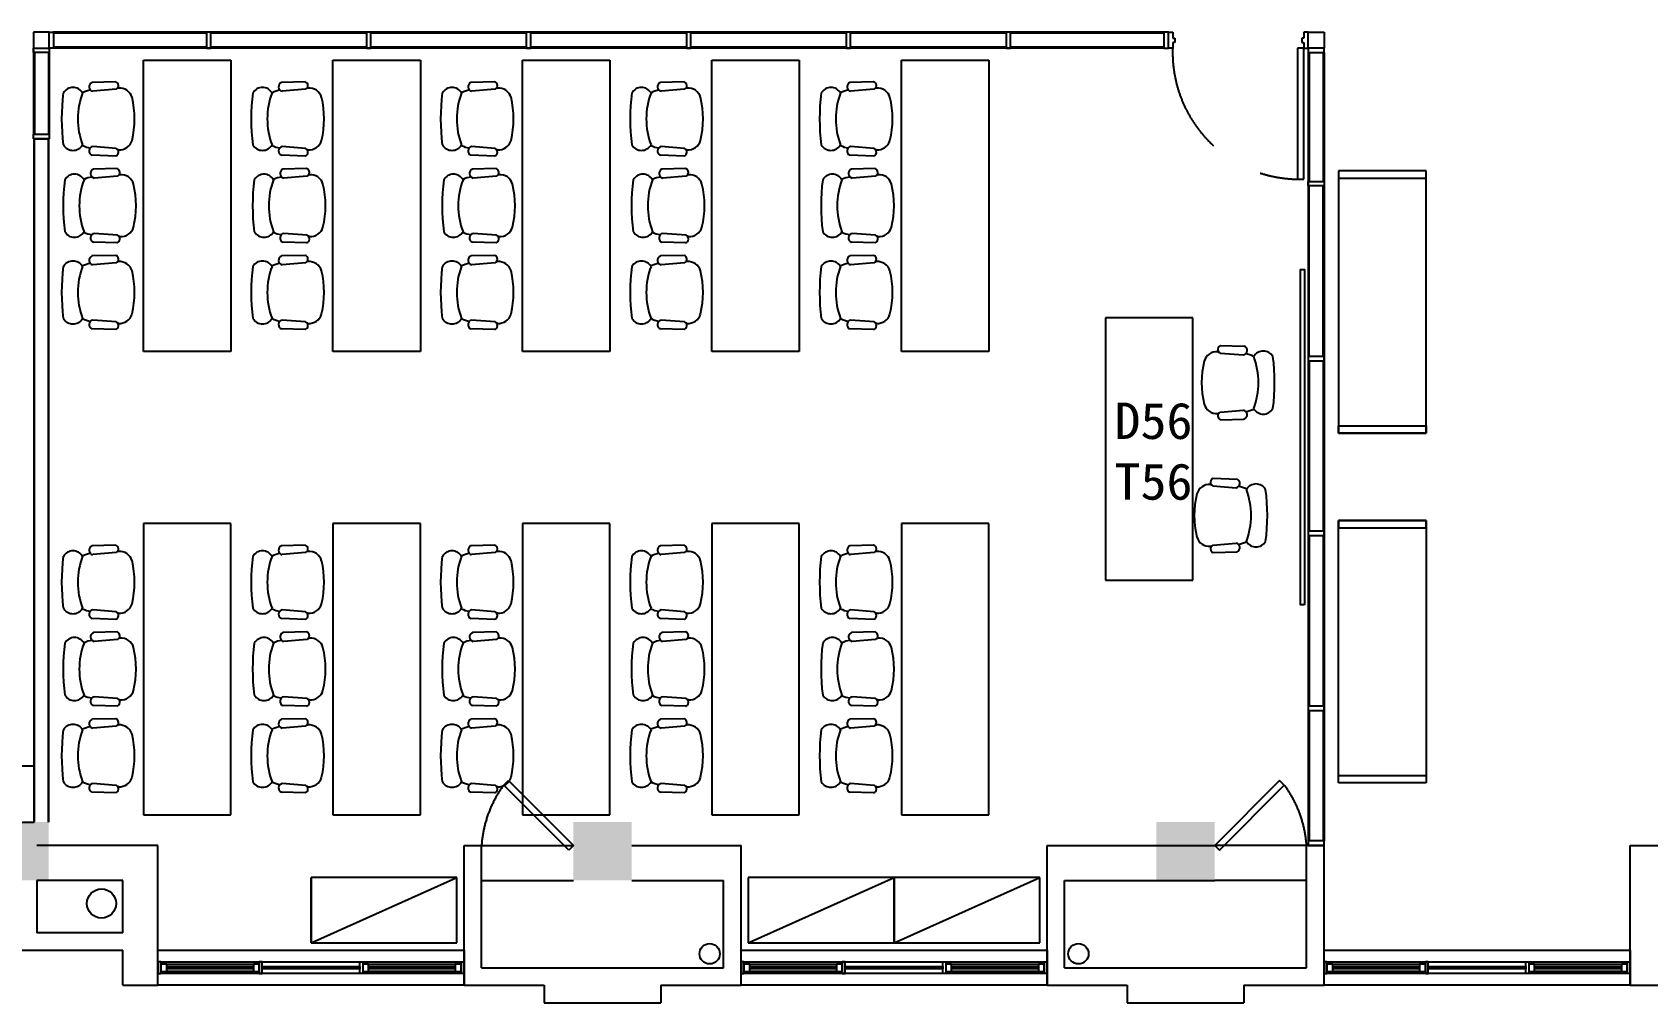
# Model space of a CAD drawing. Header units: millimetres. Extents: x 526420 to 928802, y 401925 to 509768.
# Drawn here: x 610435 to 621518, y 418977 to 425637 of the extents above; entities that cross this region are included whole.
import ezdxf

# ---------------------------------------------------------------- set-up
doc = ezdxf.new("R2010")
doc.units = ezdxf.units.MM
doc.header["$LTSCALE"] = 3000
doc.header["$MEASUREMENT"] = 0
for name, pattern in [('DASH', [0.35, 0.25, -0.1]), ('DASHED', [0.75, 0.5, -0.25]), ('DASHED2', [0.375, 0.25, -0.125])]:
    doc.linetypes.add(name, pattern=pattern)
for name, color, linetype in [('D-WALL', 7, 'CONTINUOUS'), ('D-WINDOW', 7, 'CONTINUOUS'), ('P-DOOR', 7, 'CONTINUOUS'), ('P-FURNI-I', 7, 'CONTINUOUS'), ('P-WALL', 7, 'CONTINUOUS'), ('环控', 3, 'CONTINUOUS'), ('窗台线', 7, 'CONTINUOUS'), ('高间隔', 7, 'CONTINUOUS')]:
    doc.layers.add(name, color=color, linetype=linetype)
doc.styles.get("Standard").update_dxf_attribs({"font": 'romans.shx', "width": 0.65, "bigfont": 'hzfs1.shx'})

msp = doc.modelspace()

# ---------------------------------------------------------------- linework, layer by layer
at = {"layer": 'D-WALL', "color": 0, "ltscale": 0.7}
for p, q in [((610447, 420217), (610447, 424907)), ((610447, 424907), (610547, 424907)), ((610447, 424907), (610547, 424907)), ((610547, 420217), (610547, 424907)), ((621397, 419097), (621397, 420057))]:
    msp.add_line(p, q, dxfattribs=at)
at = {"layer": 'D-WALL', "color": 0}
for p, q in [((611297, 420057), (610467, 420057)), ((611297, 420057), (610547, 420057)), ((611297, 419097), (611297, 420057)), ((611297, 419097), (611297, 420057)), ((613397, 420057), (613517, 420057)), ((613397, 419097), (613397, 420057)), ((613517, 419217), (613517, 420057)), ((614547, 420057), (615297, 420057)), ((615297, 419097), (615297, 420057)), ((617397, 420057), (618547, 420057)), ((617397, 420057), (617517, 420057)), ((617397, 419097), (617397, 420057)), ((619297, 420057), (619177, 420057)), ((619177, 419217), (619177, 420057)), ((619297, 419097), (619297, 420057)), ((621397, 420057), (622307, 420057)), ((621397, 419097), (621397, 420057)), ((611057, 419817), (610467, 419817)), ((610467, 419817), (610467, 419457)), ((611057, 419817), (610467, 419817)), ((610467, 419817), (610467, 419457)), ((611057, 419457), (611057, 419817)), ((611057, 419457), (611057, 419817)), ((614547, 419817), (615177, 419817)), ((615177, 419217), (615177, 419817)), ((617517, 419817), (618547, 419817)), ((617517, 419217), (617517, 419817)), ((611057, 419457), (610467, 419457)), ((611057, 419457), (610467, 419457)), ((609747, 419337), (611057, 419337)), ((609747, 419337), (611057, 419337)), ((611057, 419097), (611057, 419337)), ((611057, 419097), (611057, 419337)), ((613517, 419217), (615177, 419217)), ((617517, 419217), (619177, 419217)), ((611057, 419097), (611297, 419097)), ((611057, 419097), (611297, 419097)), ((613397, 419097), (613947, 419097)), ((613947, 419097), (613947, 418977)), ((614747, 419097), (614747, 418977)), ((614747, 419097), (615297, 419097)), ((617397, 419097), (617947, 419097)), ((617397, 419097), (617637, 419097)), ((617947, 419097), (617947, 418977)), ((618747, 419097), (619297, 419097)), ((618747, 419097), (618747, 418977)), ((619057, 419097), (619297, 419097)), ((621397, 419097), (621637, 419097)), ((613947, 418977), (614747, 418977)), ((617947, 418977), (618747, 418977))]:
    msp.add_line(p, q, dxfattribs=at)
for centre, radius in [((610910, 419658), 100), ((610910, 419658), 100), ((615082, 419313), 70), ((617612, 419313), 70)]:
    msp.add_circle(centre, radius, dxfattribs=at)
for points in [[(610147, 420217), (610547, 420217), (610147, 419817), (610547, 419817)], [(610147, 420217), (610547, 420217), (610147, 419817), (610547, 419817)], [(614147, 419817), (614547, 419817), (614147, 420217), (614547, 420217)], [(618147, 419817), (618547, 419817), (618147, 420217), (618547, 420217)]]:
    msp.add_solid(points, dxfattribs=at)
at = {"layer": 'D-WINDOW', "color": 0, "ltscale": 0.7}
for p, q in [((611317, 419257), (611297, 419257)), ((611297, 419257), (611297, 419177)), ((611317, 419257), (613377, 419257)), ((611317, 419177), (611317, 419257)), ((611317, 419177), (611317, 419257)), ((612012, 419257), (611992, 419257)), ((611992, 419257), (611992, 419177)), ((612012, 419177), (612012, 419257)), ((612682, 419177), (612682, 419257)), ((612682, 419257), (612702, 419257)), ((612702, 419257), (612702, 419177)), ((613377, 419257), (613377, 419177)), ((613377, 419177), (613377, 419257)), ((613377, 419257), (613397, 419257)), ((613397, 419257), (613397, 419177)), ((615317, 419257), (615297, 419257)), ((615297, 419257), (615297, 419177)), ((615317, 419257), (617377, 419257)), ((615317, 419177), (615317, 419257)), ((615317, 419177), (615317, 419257)), ((616012, 419257), (615992, 419257)), ((615992, 419257), (615992, 419177)), ((616012, 419177), (616012, 419257)), ((616682, 419177), (616682, 419257)), ((616682, 419257), (616702, 419257)), ((616702, 419257), (616702, 419177)), ((617377, 419257), (617377, 419177)), ((617377, 419177), (617377, 419257)), ((617377, 419257), (617397, 419257)), ((617397, 419257), (617397, 419177)), ((619317, 419257), (619297, 419257)), ((619297, 419257), (619297, 419177)), ((619317, 419257), (621377, 419257)), ((619317, 419177), (619317, 419257)), ((619317, 419177), (619317, 419257)), ((620012, 419257), (619992, 419257)), ((619992, 419257), (619992, 419177)), ((620012, 419177), (620012, 419257)), ((620682, 419177), (620682, 419257)), ((620682, 419257), (620702, 419257)), ((620702, 419257), (620702, 419177)), ((621377, 419257), (621377, 419177)), ((621377, 419177), (621377, 419257)), ((621377, 419257), (621397, 419257)), ((621397, 419257), (621397, 419177)), ((611297, 419177), (611317, 419177)), ((611357, 419242), (611317, 419242)), ((611317, 419242), (611317, 419192)), ((611317, 419192), (611357, 419192)), ((613377, 419177), (611317, 419177)), ((611357, 419242), (611952, 419242)), ((611357, 419192), (611357, 419242)), ((611357, 419192), (611357, 419242)), ((611357, 419225), (611952, 419225)), ((611357, 419210), (611357, 419225)), ((611952, 419210), (611357, 419210)), ((611952, 419192), (611357, 419192)), ((611992, 419242), (611952, 419242)), ((611952, 419242), (611952, 419192)), ((611952, 419242), (611952, 419192)), ((611952, 419225), (611952, 419210)), ((611952, 419192), (611992, 419192)), ((611992, 419192), (611992, 419242)), ((611992, 419177), (612012, 419177)), ((612012, 419225), (612682, 419225)), ((612012, 419210), (612012, 419225)), ((612682, 419210), (612012, 419210)), ((612682, 419225), (612682, 419210)), ((612702, 419177), (612682, 419177)), ((612742, 419242), (612702, 419242)), ((612702, 419242), (612702, 419192)), ((612702, 419192), (612742, 419192)), ((612742, 419242), (613337, 419242)), ((612742, 419192), (612742, 419242)), ((612742, 419192), (612742, 419242)), ((612742, 419225), (613337, 419225)), ((612742, 419210), (612742, 419225)), ((613337, 419210), (612742, 419210)), ((613337, 419192), (612742, 419192)), ((613377, 419242), (613337, 419242)), ((613337, 419242), (613337, 419192)), ((613337, 419242), (613337, 419192)), ((613337, 419225), (613337, 419210)), ((613337, 419192), (613377, 419192)), ((613377, 419192), (613377, 419242)), ((613397, 419177), (613377, 419177)), ((615297, 419177), (615317, 419177)), ((615357, 419242), (615317, 419242)), ((615317, 419242), (615317, 419192)), ((615317, 419192), (615357, 419192)), ((617377, 419177), (615317, 419177)), ((615357, 419242), (615952, 419242)), ((615357, 419192), (615357, 419242)), ((615357, 419192), (615357, 419242)), ((615357, 419225), (615952, 419225)), ((615357, 419210), (615357, 419225)), ((615952, 419210), (615357, 419210)), ((615952, 419192), (615357, 419192)), ((615992, 419242), (615952, 419242)), ((615952, 419242), (615952, 419192)), ((615952, 419242), (615952, 419192)), ((615952, 419225), (615952, 419210)), ((615952, 419192), (615992, 419192)), ((615992, 419192), (615992, 419242)), ((615992, 419177), (616012, 419177)), ((616012, 419225), (616682, 419225)), ((616012, 419210), (616012, 419225)), ((616682, 419210), (616012, 419210)), ((616682, 419225), (616682, 419210)), ((616702, 419177), (616682, 419177)), ((616742, 419242), (616702, 419242)), ((616702, 419242), (616702, 419192)), ((616702, 419192), (616742, 419192)), ((616742, 419242), (617337, 419242)), ((616742, 419192), (616742, 419242)), ((616742, 419192), (616742, 419242)), ((616742, 419225), (617337, 419225)), ((616742, 419210), (616742, 419225)), ((617337, 419210), (616742, 419210)), ((617337, 419192), (616742, 419192)), ((617377, 419242), (617337, 419242)), ((617337, 419242), (617337, 419192)), ((617337, 419242), (617337, 419192)), ((617337, 419225), (617337, 419210)), ((617337, 419192), (617377, 419192)), ((617377, 419192), (617377, 419242)), ((617397, 419177), (617377, 419177)), ((619297, 419177), (619317, 419177)), ((619357, 419242), (619317, 419242)), ((619317, 419242), (619317, 419192)), ((619317, 419192), (619357, 419192)), ((621377, 419177), (619317, 419177)), ((619357, 419242), (619952, 419242)), ((619357, 419192), (619357, 419242)), ((619357, 419192), (619357, 419242)), ((619357, 419225), (619952, 419225)), ((619357, 419210), (619357, 419225)), ((619952, 419210), (619357, 419210)), ((619952, 419192), (619357, 419192)), ((619992, 419242), (619952, 419242)), ((619952, 419242), (619952, 419192)), ((619952, 419242), (619952, 419192)), ((619952, 419225), (619952, 419210)), ((619952, 419192), (619992, 419192)), ((619992, 419192), (619992, 419242)), ((619992, 419177), (620012, 419177)), ((620012, 419225), (620682, 419225)), ((620012, 419210), (620012, 419225)), ((620682, 419210), (620012, 419210)), ((620682, 419225), (620682, 419210)), ((620702, 419177), (620682, 419177)), ((620742, 419242), (620702, 419242)), ((620702, 419242), (620702, 419192)), ((620702, 419192), (620742, 419192)), ((620742, 419242), (621337, 419242)), ((620742, 419192), (620742, 419242)), ((620742, 419192), (620742, 419242)), ((620742, 419225), (621337, 419225)), ((620742, 419210), (620742, 419225)), ((621337, 419210), (620742, 419210)), ((621337, 419192), (620742, 419192)), ((621377, 419242), (621337, 419242)), ((621337, 419242), (621337, 419192)), ((621337, 419242), (621337, 419192)), ((621337, 419225), (621337, 419210)), ((621337, 419192), (621377, 419192)), ((621377, 419192), (621377, 419242)), ((621397, 419177), (621377, 419177)), ((613397, 419097), (611297, 419097)), ((617397, 419097), (615297, 419097)), ((621397, 419097), (619297, 419097))]:
    msp.add_line(p, q, dxfattribs=at)
at = {"layer": 'P-DOOR', "color": 0}
for p, q in [((619114, 425529), (619114, 424629)), ((619159, 425529), (619114, 425529)), ((619159, 424629), (619159, 425529)), ((619114, 424629), (619159, 424629))]:
    msp.add_line(p, q, dxfattribs=at)
at = {"layer": 'P-DOOR', "color": 0, "linetype": 'DASHED', "ltscale": 0.5}
for p, q in [((613670, 420471), (613701, 420503)), ((613701, 420503), (614147, 420057)), ((618992, 420503), (618547, 420057)), ((619024, 420471), (618992, 420503)), ((614115, 420025), (613670, 420471)), ((618579, 420025), (619024, 420471)), ((613517, 420057), (614147, 420057)), ((614147, 420057), (614115, 420025)), ((619177, 420057), (618547, 420057)), ((618547, 420057), (618579, 420025)), ((613517, 419817), (614147, 419817)), ((619177, 419817), (618547, 419817))]:
    msp.add_line(p, q, dxfattribs=at)
at = {"layer": 'P-DOOR', "color": 8, "linetype": 'DASHED', "ltscale": 0.5}
for p, q in [((613517, 420057), (614147, 420057)), ((619177, 420057), (618547, 420057)), ((613517, 419817), (614147, 419817)), ((619177, 419817), (618547, 419817))]:
    msp.add_line(p, q, dxfattribs=at)
msp.add_lwpolyline([(613701, 420503), (614147, 420057), (614115, 420025), (613670, 420471)], close=True, dxfattribs=at)
at = {"layer": 'P-DOOR', "color": 0, "linetype": 'DASHED2'}
msp.add_arc((619127, 425498), 869, 177.9173, 272.0827, dxfattribs=at)
at = {"layer": 'P-DOOR', "color": 0, "linetype": 'DASHED', "ltscale": 0.5}
for centre, start, end in [((614297, 420004), 143.352, 176.1245), ((618397, 420004), 3.8755, 36.648)]:
    msp.add_arc(centre, 782, start, end, dxfattribs=at)
at = {"layer": 'P-DOOR', "color": 8, "linetype": 'DASHED', "ltscale": 0.5}
msp.add_arc((614297, 420004), 782, 143.352, 176.1245, dxfattribs=at)
at = {"layer": 'P-FURNI-I', "color": 0, "ltscale": 2}
for p, q in [((611197, 423447), (611197, 425447)), ((611197, 425447), (611797, 425447)), ((611797, 425447), (611797, 423447)), ((612497, 423447), (612497, 425447)), ((612497, 425447), (613097, 425447)), ((613097, 425447), (613097, 423447)), ((613797, 423447), (613797, 425447)), ((613797, 425447), (614397, 425447)), ((614397, 425447), (614397, 423447)), ((615097, 423447), (615097, 425447)), ((615097, 425447), (615697, 425447)), ((615697, 425447), (615697, 423447)), ((616397, 423447), (616397, 425447)), ((616397, 425447), (616997, 425447)), ((616997, 425447), (616997, 423447)), ((619997, 424687), (619397, 424687)), ((619397, 424687), (619397, 424637)), ((619997, 424687), (619397, 424687)), ((619397, 424687), (619397, 422887)), ((619997, 424637), (619997, 424687)), ((619997, 422887), (619997, 424687)), ((619397, 424637), (619997, 424637)), ((618397, 423677), (617797, 423677)), ((617797, 423677), (617797, 421877)), ((618397, 421877), (618397, 423677)), ((611797, 423447), (611197, 423447)), ((613097, 423447), (612497, 423447)), ((614397, 423447), (613797, 423447)), ((615697, 423447), (615097, 423447)), ((616997, 423447), (616397, 423447)), ((619397, 422887), (619397, 422937)), ((619397, 422937), (619997, 422937)), ((619997, 422937), (619997, 422887)), ((619997, 422887), (619397, 422887)), ((619397, 422887), (619997, 422887)), ((611197, 422267), (611197, 420267)), ((611797, 422267), (611197, 422267)), ((611797, 420267), (611797, 422267)), ((612497, 422267), (612497, 420267)), ((613097, 422267), (612497, 422267)), ((613097, 420267), (613097, 422267)), ((613797, 422267), (613797, 420267)), ((614397, 422267), (613797, 422267)), ((614397, 420267), (614397, 422267)), ((615097, 422267), (615097, 420267)), ((615697, 422267), (615097, 422267)), ((615697, 420267), (615697, 422267)), ((616397, 422267), (616397, 420267)), ((616997, 422267), (616397, 422267)), ((616997, 420267), (616997, 422267)), ((619997, 422287), (619397, 422287)), ((619397, 422287), (619397, 422237)), ((619397, 420487), (619397, 422287)), ((619397, 422287), (619997, 422287)), ((619997, 422237), (619997, 422287)), ((619997, 422287), (619997, 420487)), ((619397, 422237), (619997, 422237)), ((617797, 421877), (618397, 421877)), ((619397, 420487), (619397, 420537)), ((619397, 420537), (619997, 420537)), ((619997, 420487), (619397, 420487)), ((619997, 420487), (619397, 420487)), ((619997, 420537), (619997, 420487)), ((611197, 420267), (611797, 420267)), ((612497, 420267), (613097, 420267)), ((613797, 420267), (614397, 420267)), ((615097, 420267), (615697, 420267)), ((616397, 420267), (616997, 420267))]:
    msp.add_line(p, q, dxfattribs=at)
at = {"layer": 'P-FURNI-I', "color": 0}
for p, q in [((611007, 425297), (610844, 425293)), ((611010, 425246), (610849, 425233)), ((611026, 425254), (611020, 425254)), ((612307, 425297), (612144, 425293)), ((612310, 425246), (612149, 425233)), ((612326, 425254), (612320, 425254)), ((613607, 425297), (613444, 425293)), ((613610, 425246), (613449, 425233)), ((613626, 425254), (613620, 425254)), ((614907, 425297), (614744, 425293)), ((614910, 425246), (614749, 425233)), ((614926, 425254), (614920, 425254)), ((616207, 425297), (616044, 425293)), ((616210, 425246), (616049, 425233)), ((616226, 425254), (616220, 425254)), ((611010, 424840), (610849, 424853)), ((611026, 424831), (611020, 424831)), ((611026, 424831), (611020, 424831)), ((612310, 424840), (612149, 424853)), ((612326, 424831), (612320, 424831)), ((612326, 424831), (612320, 424831)), ((613610, 424840), (613449, 424853)), ((613626, 424831), (613620, 424831)), ((613626, 424831), (613620, 424831)), ((614910, 424840), (614749, 424853)), ((614926, 424831), (614920, 424831)), ((614926, 424831), (614920, 424831)), ((616210, 424840), (616049, 424853)), ((616226, 424831), (616220, 424831)), ((616226, 424831), (616220, 424831)), ((611007, 424788), (610844, 424793)), ((611017, 424702), (610854, 424697)), ((612307, 424788), (612144, 424793)), ((612317, 424702), (612154, 424697)), ((613607, 424788), (613444, 424793)), ((613617, 424702), (613454, 424697)), ((614907, 424788), (614744, 424793)), ((614917, 424702), (614754, 424697)), ((616207, 424788), (616044, 424793)), ((616217, 424702), (616054, 424697)), ((611020, 424650), (610859, 424637)), ((611036, 424659), (611030, 424658)), ((612320, 424650), (612159, 424637)), ((612336, 424659), (612330, 424658)), ((613620, 424650), (613459, 424637)), ((613636, 424659), (613630, 424658)), ((614920, 424650), (614759, 424637)), ((614936, 424659), (614930, 424658)), ((616220, 424650), (616059, 424637)), ((616236, 424659), (616230, 424658)), ((611020, 424244), (610859, 424257)), ((612320, 424244), (612159, 424257)), ((613620, 424244), (613459, 424257)), ((614920, 424244), (614759, 424257)), ((616220, 424244), (616059, 424257)), ((611017, 424193), (610854, 424197)), ((611036, 424235), (611030, 424236)), ((611036, 424235), (611030, 424236)), ((612317, 424193), (612154, 424197)), ((612336, 424235), (612330, 424236)), ((612336, 424235), (612330, 424236)), ((613617, 424193), (613454, 424197)), ((613636, 424235), (613630, 424236)), ((613636, 424235), (613630, 424236)), ((614917, 424193), (614754, 424197)), ((614936, 424235), (614930, 424236)), ((614936, 424235), (614930, 424236)), ((616217, 424193), (616054, 424197)), ((616236, 424235), (616230, 424236)), ((616236, 424235), (616230, 424236)), ((611007, 424106), (610844, 424102)), ((611010, 424055), (610849, 424041)), ((611026, 424063), (611020, 424063)), ((611026, 424063), (611020, 424063)), ((612307, 424106), (612144, 424102)), ((612310, 424055), (612149, 424041)), ((612326, 424063), (612320, 424063)), ((612326, 424063), (612320, 424063)), ((613607, 424106), (613444, 424102)), ((613610, 424055), (613449, 424041)), ((613626, 424063), (613620, 424063)), ((613626, 424063), (613620, 424063)), ((614907, 424106), (614744, 424102)), ((614910, 424055), (614749, 424041)), ((614926, 424063), (614920, 424063)), ((614926, 424063), (614920, 424063)), ((616207, 424106), (616044, 424102)), ((616210, 424055), (616049, 424041)), ((616226, 424063), (616220, 424063)), ((616226, 424063), (616220, 424063)), ((611007, 423597), (610844, 423602)), ((611010, 423649), (610849, 423662)), ((611026, 423640), (611020, 423640)), ((612307, 423597), (612144, 423602)), ((612310, 423649), (612149, 423662)), ((612326, 423640), (612320, 423640)), ((613607, 423597), (613444, 423602)), ((613610, 423649), (613449, 423662)), ((613626, 423640), (613620, 423640)), ((614907, 423597), (614744, 423602)), ((614910, 423649), (614749, 423662)), ((614926, 423640), (614920, 423640)), ((616207, 423597), (616044, 423602)), ((616210, 423649), (616049, 423662)), ((616226, 423640), (616220, 423640)), ((618587, 423487), (618750, 423483)), ((618568, 423445), (618574, 423444)), ((618584, 423436), (618745, 423423)), ((618584, 423030), (618745, 423043)), ((618568, 423021), (618574, 423022)), ((618568, 423021), (618574, 423022)), ((618587, 422978), (618750, 422983)), ((618518, 422533), (618524, 422533)), ((618518, 422533), (618524, 422533)), ((618534, 422524), (618695, 422511)), ((618537, 422576), (618700, 422571)), ((611007, 422117), (610844, 422113)), ((611010, 422066), (610849, 422053)), ((611026, 422074), (611020, 422074)), ((612307, 422117), (612144, 422113)), ((612310, 422066), (612149, 422053)), ((612326, 422074), (612320, 422074)), ((613607, 422117), (613444, 422113)), ((613610, 422066), (613449, 422053)), ((613626, 422074), (613620, 422074)), ((614907, 422117), (614744, 422113)), ((614910, 422066), (614749, 422053)), ((614926, 422074), (614920, 422074)), ((616207, 422117), (616044, 422113)), ((616210, 422066), (616049, 422053)), ((616226, 422074), (616220, 422074)), ((618518, 422110), (618524, 422110)), ((618534, 422118), (618695, 422132)), ((618537, 422067), (618700, 422071)), ((611007, 421608), (610844, 421613)), ((611010, 421660), (610849, 421673)), ((611026, 421651), (611020, 421651)), ((611026, 421651), (611020, 421651)), ((612307, 421608), (612144, 421613)), ((612310, 421660), (612149, 421673)), ((612326, 421651), (612320, 421651)), ((612326, 421651), (612320, 421651)), ((613607, 421608), (613444, 421613)), ((613610, 421660), (613449, 421673)), ((613626, 421651), (613620, 421651)), ((613626, 421651), (613620, 421651)), ((614907, 421608), (614744, 421613)), ((614910, 421660), (614749, 421673)), ((614926, 421651), (614920, 421651)), ((614926, 421651), (614920, 421651)), ((616207, 421608), (616044, 421613)), ((616210, 421660), (616049, 421673)), ((616226, 421651), (616220, 421651)), ((616226, 421651), (616220, 421651)), ((611017, 421522), (610854, 421517)), ((611036, 421479), (611030, 421478)), ((612317, 421522), (612154, 421517)), ((612336, 421479), (612330, 421478)), ((613617, 421522), (613454, 421517)), ((613636, 421479), (613630, 421478)), ((614917, 421522), (614754, 421517)), ((614936, 421479), (614930, 421478)), ((616217, 421522), (616054, 421517)), ((616236, 421479), (616230, 421478)), ((611020, 421470), (610859, 421457)), ((612320, 421470), (612159, 421457)), ((613620, 421470), (613459, 421457)), ((614920, 421470), (614759, 421457)), ((616220, 421470), (616059, 421457)), ((611020, 421064), (610859, 421077)), ((611036, 421055), (611030, 421056)), ((611036, 421055), (611030, 421056)), ((612320, 421064), (612159, 421077)), ((612336, 421055), (612330, 421056)), ((612336, 421055), (612330, 421056)), ((613620, 421064), (613459, 421077)), ((613636, 421055), (613630, 421056)), ((613636, 421055), (613630, 421056)), ((614920, 421064), (614759, 421077)), ((614936, 421055), (614930, 421056)), ((614936, 421055), (614930, 421056)), ((616220, 421064), (616059, 421077)), ((616236, 421055), (616230, 421056)), ((616236, 421055), (616230, 421056)), ((611007, 420926), (610844, 420922)), ((611017, 421013), (610854, 421017)), ((612307, 420926), (612144, 420922)), ((612317, 421013), (612154, 421017)), ((613607, 420926), (613444, 420922)), ((613617, 421013), (613454, 421017)), ((614907, 420926), (614744, 420922)), ((614917, 421013), (614754, 421017)), ((616207, 420926), (616044, 420922)), ((616217, 421013), (616054, 421017)), ((611010, 420875), (610849, 420862)), ((611026, 420883), (611020, 420883)), ((611026, 420883), (611020, 420883)), ((612310, 420875), (612149, 420862)), ((612326, 420883), (612320, 420883)), ((612326, 420883), (612320, 420883)), ((613610, 420875), (613449, 420862)), ((613626, 420883), (613620, 420883)), ((613626, 420883), (613620, 420883)), ((614910, 420875), (614749, 420862)), ((614926, 420883), (614920, 420883)), ((614926, 420883), (614920, 420883)), ((616210, 420875), (616049, 420862)), ((616226, 420883), (616220, 420883)), ((616226, 420883), (616220, 420883)), ((611010, 420469), (610849, 420482)), ((612310, 420469), (612149, 420482)), ((613610, 420469), (613449, 420482)), ((614910, 420469), (614749, 420482)), ((616210, 420469), (616049, 420482)), ((611007, 420417), (610844, 420422)), ((611026, 420460), (611020, 420460)), ((612307, 420417), (612144, 420422)), ((612326, 420460), (612320, 420460)), ((613607, 420417), (613444, 420422)), ((613626, 420460), (613620, 420460)), ((614907, 420417), (614744, 420422)), ((614926, 420460), (614920, 420460)), ((616207, 420417), (616044, 420422)), ((616226, 420460), (616220, 420460))]:
    msp.add_line(p, q, dxfattribs=at)
at = {"layer": 'P-FURNI-I', "color": 0, "linetype": 'DASH'}
for p, q in [((610447, 420600), (610063, 420600)), ((610447, 420216), (610447, 420600)), ((610063, 420216), (610447, 420216))]:
    msp.add_line(p, q, dxfattribs=at)
at = {"layer": 'P-FURNI-I', "color": 0, "ltscale": 100}
for p, q in [((612347, 419387), (613347, 419837)), ((612347, 419387), (612347, 419837)), ((613347, 419837), (612347, 419837)), ((612347, 419837), (612347, 419387)), ((613347, 419387), (613347, 419837)), ((615347, 419387), (616347, 419837)), ((616347, 419837), (615347, 419837)), ((615347, 419837), (615347, 419387)), ((616347, 419387), (617347, 419837)), ((616347, 419387), (616347, 419837)), ((617347, 419837), (616347, 419837)), ((616347, 419837), (616347, 419387)), ((617347, 419387), (617347, 419837)), ((612347, 419387), (613347, 419387)), ((615347, 419387), (616347, 419387)), ((616347, 419387), (617347, 419387))]:
    msp.add_line(p, q, dxfattribs=at)
at = {"layer": 'P-FURNI-I', "color": 0}
for centre, radius, start, end in [((610714, 425182), 76.4, 30.3927, 149.6073), ((610856, 425263), 31.7, 112.1564, 257.1337), ((610998, 425271), 27.9, 296.0431, 71.2838), ((611034, 425166), 88.6, 16.1087, 95), ((612014, 425182), 76.4, 30.3927, 149.6073), ((612156, 425263), 31.7, 112.1564, 257.1337), ((612298, 425271), 27.9, 296.0431, 71.2838), ((612334, 425166), 88.6, 16.1087, 95), ((613314, 425182), 76.4, 30.3927, 149.6073), ((613456, 425263), 31.7, 112.1564, 257.1337), ((613598, 425271), 27.9, 296.0431, 71.2838), ((613634, 425166), 88.6, 16.1087, 95), ((614614, 425182), 76.4, 30.3927, 149.6073), ((614756, 425263), 31.7, 112.1564, 257.1337), ((614898, 425271), 27.9, 296.0431, 71.2838), ((614934, 425166), 88.6, 16.1087, 95), ((615914, 425182), 76.4, 30.3927, 149.6073), ((616056, 425263), 31.7, 112.1564, 257.1337), ((616198, 425271), 27.9, 296.0431, 71.2838), ((616234, 425166), 88.6, 16.1087, 95), ((612020, 425043), 1384, 172.5907, 187.4093), ((611250, 425043), 503, 159.209, 200.791), ((610858, 425064), 177, 97.3347, 116.2122), ((610513, 425043), 624, 346.275, 13.725), ((613320, 425043), 1384, 172.5907, 187.4093), ((612550, 425043), 503, 159.209, 200.791), ((612158, 425064), 177, 97.3347, 116.2122), ((611813, 425043), 624, 346.275, 13.725), ((614620, 425043), 1384, 172.5907, 187.4093), ((613850, 425043), 503, 159.209, 200.791), ((613458, 425064), 177, 97.3347, 116.2122), ((613113, 425043), 624, 346.275, 13.725), ((615920, 425043), 1384, 172.5907, 187.4093), ((615150, 425043), 503, 159.209, 200.791), ((614758, 425064), 177, 97.3347, 116.2122), ((614413, 425043), 624, 346.275, 13.725), ((617220, 425043), 1384, 172.5907, 187.4093), ((616450, 425043), 503, 159.209, 200.791), ((616058, 425064), 177, 97.3347, 116.2122), ((615713, 425043), 624, 346.275, 13.725), ((610714, 424903), 76.4, 210.3927, 329.6073), ((610858, 425019), 177, 243.618, 261.9048), ((610856, 424822), 31.7, 102.8663, 247.8436), ((610998, 424815), 27.9, 288.7162, 63.9569), ((611034, 424919), 88.6, 265, 343.8913), ((612014, 424903), 76.4, 210.3927, 329.6073), ((612158, 425019), 177, 243.618, 261.9048), ((612156, 424822), 31.7, 102.8663, 247.8436), ((612298, 424815), 27.9, 288.7162, 63.9569), ((612334, 424919), 88.6, 265, 343.8913), ((613314, 424903), 76.4, 210.3927, 329.6073), ((613458, 425019), 177, 243.618, 261.9048), ((613456, 424822), 31.7, 102.8663, 247.8436), ((613598, 424815), 27.9, 288.7162, 63.9569), ((613634, 424919), 88.6, 265, 343.8913), ((614614, 424903), 76.4, 210.3927, 329.6073), ((614758, 425019), 177, 243.618, 261.9048), ((614756, 424822), 31.7, 102.8663, 247.8436), ((614898, 424815), 27.9, 288.7162, 63.9569), ((614934, 424919), 88.6, 265, 343.8913), ((615914, 424903), 76.4, 210.3927, 329.6073), ((616058, 425019), 177, 243.618, 261.9048), ((616056, 424822), 31.7, 102.8663, 247.8436), ((616198, 424815), 27.9, 288.7162, 63.9569), ((616234, 424919), 88.6, 265, 343.8913), ((610866, 424668), 31.7, 112.1564, 257.1337), ((611008, 424675), 27.9, 296.0431, 71.2838), ((612166, 424668), 31.7, 112.1564, 257.1337), ((612308, 424675), 27.9, 296.0431, 71.2838), ((613466, 424668), 31.7, 112.1564, 257.1337), ((613608, 424675), 27.9, 296.0431, 71.2838), ((614766, 424668), 31.7, 112.1564, 257.1337), ((614908, 424675), 27.9, 296.0431, 71.2838), ((616066, 424668), 31.7, 112.1564, 257.1337), ((616208, 424675), 27.9, 296.0431, 71.2838), ((612030, 424447), 1384, 172.5907, 187.4093), ((610724, 424587), 76.4, 30.3927, 149.6073), ((611260, 424447), 503, 159.209, 200.791), ((610868, 424468), 177, 97.3347, 116.2122), ((611044, 424571), 88.6, 16.1087, 95), ((610523, 424447), 624, 346.275, 13.725), ((613330, 424447), 1384, 172.5907, 187.4093), ((612024, 424587), 76.4, 30.3927, 149.6073), ((612560, 424447), 503, 159.209, 200.791), ((612168, 424468), 177, 97.3347, 116.2122), ((612344, 424571), 88.6, 16.1087, 95), ((611823, 424447), 624, 346.275, 13.725), ((614630, 424447), 1384, 172.5907, 187.4093), ((613324, 424587), 76.4, 30.3927, 149.6073), ((613860, 424447), 503, 159.209, 200.791), ((613468, 424468), 177, 97.3347, 116.2122), ((613644, 424571), 88.6, 16.1087, 95), ((613123, 424447), 624, 346.275, 13.725), ((615930, 424447), 1384, 172.5907, 187.4093), ((614624, 424587), 76.4, 30.3927, 149.6073), ((615160, 424447), 503, 159.209, 200.791), ((614768, 424468), 177, 97.3347, 116.2122), ((614944, 424571), 88.6, 16.1087, 95), ((614423, 424447), 624, 346.275, 13.725), ((617230, 424447), 1384, 172.5907, 187.4093), ((615924, 424587), 76.4, 30.3927, 149.6073), ((616460, 424447), 503, 159.209, 200.791), ((616068, 424468), 177, 97.3347, 116.2122), ((616244, 424571), 88.6, 16.1087, 95), ((615723, 424447), 624, 346.275, 13.725), ((610724, 424307), 76.4, 210.3927, 329.6073), ((610868, 424424), 177, 243.618, 261.9048), ((610866, 424226), 31.7, 102.8663, 247.8436), ((611008, 424219), 27.9, 288.7162, 63.9569), ((611044, 424324), 88.6, 265, 343.8913), ((612024, 424307), 76.4, 210.3927, 329.6073), ((612168, 424424), 177, 243.618, 261.9048), ((612166, 424226), 31.7, 102.8663, 247.8436), ((612308, 424219), 27.9, 288.7162, 63.9569), ((612344, 424324), 88.6, 265, 343.8913), ((613324, 424307), 76.4, 210.3927, 329.6073), ((613468, 424424), 177, 243.618, 261.9048), ((613466, 424226), 31.7, 102.8663, 247.8436), ((613608, 424219), 27.9, 288.7162, 63.9569), ((613644, 424324), 88.6, 265, 343.8913), ((614624, 424307), 76.4, 210.3927, 329.6073), ((614768, 424424), 177, 243.618, 261.9048), ((614766, 424226), 31.7, 102.8663, 247.8436), ((614908, 424219), 27.9, 288.7162, 63.9569), ((614944, 424324), 88.6, 265, 343.8913), ((615924, 424307), 76.4, 210.3927, 329.6073), ((616068, 424424), 177, 243.618, 261.9048), ((616066, 424226), 31.7, 102.8663, 247.8436), ((616208, 424219), 27.9, 288.7162, 63.9569), ((616244, 424324), 88.6, 265, 343.8913), ((612020, 423852), 1384, 172.5907, 187.4093), ((610714, 423991), 76.4, 30.3927, 149.6073), ((611250, 423852), 503, 159.209, 200.791), ((610858, 423875), 177, 98.0952, 116.382), ((610856, 424072), 31.7, 112.1564, 257.1337), ((610998, 424080), 27.9, 296.0431, 71.2838), ((611034, 423975), 88.6, 16.1087, 95), ((613320, 423852), 1384, 172.5907, 187.4093), ((612014, 423991), 76.4, 30.3927, 149.6073), ((612550, 423852), 503, 159.209, 200.791), ((612158, 423875), 177, 98.0952, 116.382), ((612156, 424072), 31.7, 112.1564, 257.1337), ((612298, 424080), 27.9, 296.0431, 71.2838), ((612334, 423975), 88.6, 16.1087, 95), ((614620, 423852), 1384, 172.5907, 187.4093), ((613314, 423991), 76.4, 30.3927, 149.6073), ((613850, 423852), 503, 159.209, 200.791), ((613458, 423875), 177, 98.0952, 116.382), ((613456, 424072), 31.7, 112.1564, 257.1337), ((613598, 424080), 27.9, 296.0431, 71.2838), ((613634, 423975), 88.6, 16.1087, 95), ((615920, 423852), 1384, 172.5907, 187.4093), ((614614, 423991), 76.4, 30.3927, 149.6073), ((615150, 423852), 503, 159.209, 200.791), ((614758, 423875), 177, 98.0952, 116.382), ((614756, 424072), 31.7, 112.1564, 257.1337), ((614898, 424080), 27.9, 296.0431, 71.2838), ((614934, 423975), 88.6, 16.1087, 95), ((617220, 423852), 1384, 172.5907, 187.4093), ((615914, 423991), 76.4, 30.3927, 149.6073), ((616450, 423852), 503, 159.209, 200.791), ((616058, 423875), 177, 98.0952, 116.382), ((616056, 424072), 31.7, 112.1564, 257.1337), ((616198, 424080), 27.9, 296.0431, 71.2838), ((616234, 423975), 88.6, 16.1087, 95), ((610513, 423852), 624, 346.275, 13.725), ((611813, 423852), 624, 346.275, 13.725), ((613113, 423852), 624, 346.275, 13.725), ((614413, 423852), 624, 346.275, 13.725), ((615713, 423852), 624, 346.275, 13.725), ((611034, 423728), 88.6, 265, 343.8913), ((612334, 423728), 88.6, 265, 343.8913), ((613634, 423728), 88.6, 265, 343.8913), ((614934, 423728), 88.6, 265, 343.8913), ((616234, 423728), 88.6, 265, 343.8913), ((610714, 423712), 76.4, 210.3927, 329.6073), ((610858, 423831), 177, 243.7878, 262.6653), ((610856, 423631), 31.7, 102.8663, 247.8436), ((610998, 423624), 27.9, 288.7162, 63.9569), ((612014, 423712), 76.4, 210.3927, 329.6073), ((612158, 423831), 177, 243.7878, 262.6653), ((612156, 423631), 31.7, 102.8663, 247.8436), ((612298, 423624), 27.9, 288.7162, 63.9569), ((613314, 423712), 76.4, 210.3927, 329.6073), ((613458, 423831), 177, 243.7878, 262.6653), ((613456, 423631), 31.7, 102.8663, 247.8436), ((613598, 423624), 27.9, 288.7162, 63.9569), ((614614, 423712), 76.4, 210.3927, 329.6073), ((614758, 423831), 177, 243.7878, 262.6653), ((614756, 423631), 31.7, 102.8663, 247.8436), ((614898, 423624), 27.9, 288.7162, 63.9569), ((615914, 423712), 76.4, 210.3927, 329.6073), ((616058, 423831), 177, 243.7878, 262.6653), ((616056, 423631), 31.7, 102.8663, 247.8436), ((616198, 423624), 27.9, 288.7162, 63.9569), ((618596, 423461), 27.9, 108.7162, 243.9569), ((618738, 423454), 31.7, 282.8663, 67.8436), ((619081, 423233), 624, 166.275, 193.725), ((618560, 423356), 88.6, 85, 163.8913), ((618736, 423254), 177, 63.7878, 82.6653), ((618880, 423373), 76.4, 30.3927, 149.6073), ((618344, 423233), 503, 339.209, 20.791), ((617574, 423233), 1384, 352.5907, 7.4093), ((618560, 423109), 88.6, 196.1087, 275), ((618596, 423005), 27.9, 116.0431, 251.2838), ((618738, 423012), 31.7, 292.1564, 77.1337), ((618736, 423210), 177, 278.0952, 296.382), ((618880, 423093), 76.4, 210.3927, 329.6073), ((618510, 422445), 88.6, 85, 163.8913), ((618546, 422549), 27.9, 108.7162, 243.9569), ((618688, 422542), 31.7, 282.8663, 67.8436), ((618686, 422345), 177, 63.618, 81.9048), ((618830, 422461), 76.4, 30.3927, 149.6073), ((618294, 422321), 503, 339.209, 20.791), ((617524, 422321), 1384, 352.5907, 7.4093), ((619031, 422321), 624, 166.275, 193.725), ((618510, 422198), 88.6, 196.1087, 275), ((618686, 422300), 177, 277.3347, 296.2122), ((618830, 422182), 76.4, 210.3927, 329.6073), ((612020, 421863), 1384, 172.5907, 187.4093), ((610714, 422002), 76.4, 30.3927, 149.6073), ((611250, 421863), 503, 159.209, 200.791), ((610858, 421884), 177, 97.3347, 116.2122), ((610856, 422083), 31.7, 112.1564, 257.1337), ((610998, 422091), 27.9, 296.0431, 71.2838), ((611034, 421986), 88.6, 16.1087, 95), ((613320, 421863), 1384, 172.5907, 187.4093), ((612014, 422002), 76.4, 30.3927, 149.6073), ((612550, 421863), 503, 159.209, 200.791), ((612158, 421884), 177, 97.3347, 116.2122), ((612156, 422083), 31.7, 112.1564, 257.1337), ((612298, 422091), 27.9, 296.0431, 71.2838), ((612334, 421986), 88.6, 16.1087, 95), ((614620, 421863), 1384, 172.5907, 187.4093), ((613314, 422002), 76.4, 30.3927, 149.6073), ((613850, 421863), 503, 159.209, 200.791), ((613458, 421884), 177, 97.3347, 116.2122), ((613456, 422083), 31.7, 112.1564, 257.1337), ((613598, 422091), 27.9, 296.0431, 71.2838), ((613634, 421986), 88.6, 16.1087, 95), ((615920, 421863), 1384, 172.5907, 187.4093), ((614614, 422002), 76.4, 30.3927, 149.6073), ((615150, 421863), 503, 159.209, 200.791), ((614758, 421884), 177, 97.3347, 116.2122), ((614756, 422083), 31.7, 112.1564, 257.1337), ((614898, 422091), 27.9, 296.0431, 71.2838), ((614934, 421986), 88.6, 16.1087, 95), ((617220, 421863), 1384, 172.5907, 187.4093), ((615914, 422002), 76.4, 30.3927, 149.6073), ((616450, 421863), 503, 159.209, 200.791), ((616058, 421884), 177, 97.3347, 116.2122), ((616056, 422083), 31.7, 112.1564, 257.1337), ((616198, 422091), 27.9, 296.0431, 71.2838), ((616234, 421986), 88.6, 16.1087, 95), ((618546, 422093), 27.9, 116.0431, 251.2838), ((618688, 422101), 31.7, 292.1564, 77.1337), ((610513, 421863), 624, 346.275, 13.725), ((611813, 421863), 624, 346.275, 13.725), ((613113, 421863), 624, 346.275, 13.725), ((614413, 421863), 624, 346.275, 13.725), ((615713, 421863), 624, 346.275, 13.725), ((611034, 421739), 88.6, 265, 343.8913), ((612334, 421739), 88.6, 265, 343.8913), ((613634, 421739), 88.6, 265, 343.8913), ((614934, 421739), 88.6, 265, 343.8913), ((616234, 421739), 88.6, 265, 343.8913), ((610714, 421723), 76.4, 210.3927, 329.6073), ((610858, 421839), 177, 243.618, 261.9048), ((610856, 421642), 31.7, 102.8663, 247.8436), ((610998, 421635), 27.9, 288.7162, 63.9569), ((612014, 421723), 76.4, 210.3927, 329.6073), ((612158, 421839), 177, 243.618, 261.9048), ((612156, 421642), 31.7, 102.8663, 247.8436), ((612298, 421635), 27.9, 288.7162, 63.9569), ((613314, 421723), 76.4, 210.3927, 329.6073), ((613458, 421839), 177, 243.618, 261.9048), ((613456, 421642), 31.7, 102.8663, 247.8436), ((613598, 421635), 27.9, 288.7162, 63.9569), ((614614, 421723), 76.4, 210.3927, 329.6073), ((614758, 421839), 177, 243.618, 261.9048), ((614756, 421642), 31.7, 102.8663, 247.8436), ((614898, 421635), 27.9, 288.7162, 63.9569), ((615914, 421723), 76.4, 210.3927, 329.6073), ((616058, 421839), 177, 243.618, 261.9048), ((616056, 421642), 31.7, 102.8663, 247.8436), ((616198, 421635), 27.9, 288.7162, 63.9569), ((610724, 421407), 76.4, 30.3927, 149.6073), ((610866, 421488), 31.7, 112.1564, 257.1337), ((611008, 421495), 27.9, 296.0431, 71.2838), ((611044, 421391), 88.6, 16.1087, 95), ((612024, 421407), 76.4, 30.3927, 149.6073), ((612166, 421488), 31.7, 112.1564, 257.1337), ((612308, 421495), 27.9, 296.0431, 71.2838), ((612344, 421391), 88.6, 16.1087, 95), ((613324, 421407), 76.4, 30.3927, 149.6073), ((613466, 421488), 31.7, 112.1564, 257.1337), ((613608, 421495), 27.9, 296.0431, 71.2838), ((613644, 421391), 88.6, 16.1087, 95), ((614624, 421407), 76.4, 30.3927, 149.6073), ((614766, 421488), 31.7, 112.1564, 257.1337), ((614908, 421495), 27.9, 296.0431, 71.2838), ((614944, 421391), 88.6, 16.1087, 95), ((615924, 421407), 76.4, 30.3927, 149.6073), ((616066, 421488), 31.7, 112.1564, 257.1337), ((616208, 421495), 27.9, 296.0431, 71.2838), ((616244, 421391), 88.6, 16.1087, 95), ((612030, 421267), 1384, 172.5907, 187.4093), ((611260, 421267), 503, 159.209, 200.791), ((610868, 421288), 177, 97.3347, 116.2122), ((610523, 421267), 624, 346.275, 13.725), ((613330, 421267), 1384, 172.5907, 187.4093), ((612560, 421267), 503, 159.209, 200.791), ((612168, 421288), 177, 97.3347, 116.2122), ((611823, 421267), 624, 346.275, 13.725), ((614630, 421267), 1384, 172.5907, 187.4093), ((613860, 421267), 503, 159.209, 200.791), ((613468, 421288), 177, 97.3347, 116.2122), ((613123, 421267), 624, 346.275, 13.725), ((615930, 421267), 1384, 172.5907, 187.4093), ((615160, 421267), 503, 159.209, 200.791), ((614768, 421288), 177, 97.3347, 116.2122), ((614423, 421267), 624, 346.275, 13.725), ((617230, 421267), 1384, 172.5907, 187.4093), ((616460, 421267), 503, 159.209, 200.791), ((616068, 421288), 177, 97.3347, 116.2122), ((615723, 421267), 624, 346.275, 13.725), ((610724, 421127), 76.4, 210.3927, 329.6073), ((610868, 421244), 177, 243.618, 261.9048), ((610866, 421046), 31.7, 102.8663, 247.8436), ((611008, 421039), 27.9, 288.7162, 63.9569), ((611044, 421144), 88.6, 265, 343.8913), ((612024, 421127), 76.4, 210.3927, 329.6073), ((612168, 421244), 177, 243.618, 261.9048), ((612166, 421046), 31.7, 102.8663, 247.8436), ((612308, 421039), 27.9, 288.7162, 63.9569), ((612344, 421144), 88.6, 265, 343.8913), ((613324, 421127), 76.4, 210.3927, 329.6073), ((613468, 421244), 177, 243.618, 261.9048), ((613466, 421046), 31.7, 102.8663, 247.8436), ((613608, 421039), 27.9, 288.7162, 63.9569), ((613644, 421144), 88.6, 265, 343.8913), ((614624, 421127), 76.4, 210.3927, 329.6073), ((614768, 421244), 177, 243.618, 261.9048), ((614766, 421046), 31.7, 102.8663, 247.8436), ((614908, 421039), 27.9, 288.7162, 63.9569), ((614944, 421144), 88.6, 265, 343.8913), ((615924, 421127), 76.4, 210.3927, 329.6073), ((616068, 421244), 177, 243.618, 261.9048), ((616066, 421046), 31.7, 102.8663, 247.8436), ((616208, 421039), 27.9, 288.7162, 63.9569), ((616244, 421144), 88.6, 265, 343.8913), ((610856, 420892), 31.7, 112.1564, 257.1337), ((610998, 420900), 27.9, 296.0431, 71.2838), ((612156, 420892), 31.7, 112.1564, 257.1337), ((612298, 420900), 27.9, 296.0431, 71.2838), ((613456, 420892), 31.7, 112.1564, 257.1337), ((613598, 420900), 27.9, 296.0431, 71.2838), ((614756, 420892), 31.7, 112.1564, 257.1337), ((614898, 420900), 27.9, 296.0431, 71.2838), ((616056, 420892), 31.7, 112.1564, 257.1337), ((616198, 420900), 27.9, 296.0431, 71.2838), ((612020, 420672), 1384, 172.5907, 187.4093), ((610714, 420811), 76.4, 30.3927, 149.6073), ((611250, 420672), 503, 159.209, 200.791), ((610858, 420695), 177, 98.0952, 116.382), ((611034, 420795), 88.6, 16.1087, 95), ((610513, 420672), 624, 346.275, 13.725), ((613320, 420672), 1384, 172.5907, 187.4093), ((612014, 420811), 76.4, 30.3927, 149.6073), ((612550, 420672), 503, 159.209, 200.791), ((612158, 420695), 177, 98.0952, 116.382), ((612334, 420795), 88.6, 16.1087, 95), ((611813, 420672), 624, 346.275, 13.725), ((614620, 420672), 1384, 172.5907, 187.4093), ((613314, 420811), 76.4, 30.3927, 149.6073), ((613850, 420672), 503, 159.209, 200.791), ((613458, 420695), 177, 98.0952, 116.382), ((613634, 420795), 88.6, 16.1087, 95), ((613113, 420672), 624, 346.275, 13.725), ((615920, 420672), 1384, 172.5907, 187.4093), ((614614, 420811), 76.4, 30.3927, 149.6073), ((615150, 420672), 503, 159.209, 200.791), ((614758, 420695), 177, 98.0952, 116.382), ((614934, 420795), 88.6, 16.1087, 95), ((614413, 420672), 624, 346.275, 13.725), ((617220, 420672), 1384, 172.5907, 187.4093), ((615914, 420811), 76.4, 30.3927, 149.6073), ((616450, 420672), 503, 159.209, 200.791), ((616058, 420695), 177, 98.0952, 116.382), ((616234, 420795), 88.6, 16.1087, 95), ((615713, 420672), 624, 346.275, 13.725), ((610714, 420532), 76.4, 210.3927, 329.6073), ((610858, 420651), 177, 243.7878, 262.6653), ((610856, 420451), 31.7, 102.8663, 247.8436), ((611034, 420548), 88.6, 265, 343.8913), ((612014, 420532), 76.4, 210.3927, 329.6073), ((612158, 420651), 177, 243.7878, 262.6653), ((612156, 420451), 31.7, 102.8663, 247.8436), ((612334, 420548), 88.6, 265, 343.8913), ((613314, 420532), 76.4, 210.3927, 329.6073), ((613458, 420651), 177, 243.7878, 262.6653), ((613456, 420451), 31.7, 102.8663, 247.8436), ((613634, 420548), 88.6, 265, 343.8913), ((614614, 420532), 76.4, 210.3927, 329.6073), ((614758, 420651), 177, 243.7878, 262.6653), ((614756, 420451), 31.7, 102.8663, 247.8436), ((614934, 420548), 88.6, 265, 343.8913), ((615914, 420532), 76.4, 210.3927, 329.6073), ((616058, 420651), 177, 243.7878, 262.6653), ((616056, 420451), 31.7, 102.8663, 247.8436), ((616234, 420548), 88.6, 265, 343.8913), ((610998, 420444), 27.9, 288.7162, 63.9569), ((612298, 420444), 27.9, 288.7162, 63.9569), ((613598, 420444), 27.9, 288.7162, 63.9569), ((614898, 420444), 27.9, 288.7162, 63.9569), ((616198, 420444), 27.9, 288.7162, 63.9569)]:
    msp.add_arc(centre, radius, start, end, dxfattribs=at)
at = {"layer": 'P-WALL', "color": 0}
for p, q in [((610551, 425637), (610443, 425637)), ((610443, 425637), (610443, 425529)), ((610551, 425589), (610551, 425637)), ((610551, 425637), (610581, 425637)), ((610551, 425529), (610551, 425637)), ((610551, 425577), (610551, 425589)), ((610551, 425589), (610551, 425589)), ((610551, 425529), (610551, 425577)), ((610551, 425577), (610551, 425577)), ((610581, 425637), (610581, 425598)), ((610581, 425598), (610581, 425598)), ((610581, 425598), (610581, 425568)), ((611659, 425637), (611629, 425637)), ((611629, 425637), (611629, 425529)), ((611659, 425529), (611659, 425637)), ((612757, 425637), (612727, 425637)), ((612727, 425637), (612727, 425529)), ((612757, 425529), (612757, 425637)), ((613854, 425637), (613824, 425637)), ((613824, 425637), (613824, 425529)), ((613854, 425529), (613854, 425637)), ((614952, 425637), (614922, 425637)), ((614922, 425637), (614922, 425529)), ((614952, 425529), (614952, 425637)), ((616049, 425637), (616019, 425637)), ((616019, 425637), (616019, 425529)), ((616049, 425529), (616049, 425637)), ((617146, 425637), (617116, 425637)), ((617116, 425637), (617116, 425529)), ((617146, 425529), (617146, 425637)), ((610443, 425499), (610443, 425529)), ((610443, 425529), (610551, 425529)), ((610443, 425529), (610551, 425529)), ((610551, 425499), (610443, 425499)), ((610551, 425529), (610551, 425529)), ((610551, 425529), (610551, 425499)), ((610551, 425529), (610551, 425529)), ((610551, 425529), (610551, 425529)), ((610551, 425529), (610551, 425529)), ((610581, 425529), (610551, 425529)), ((610581, 425568), (610581, 425568)), ((610581, 425568), (610581, 425529)), ((611629, 425529), (611659, 425529)), ((612727, 425529), (612757, 425529)), ((613824, 425529), (613854, 425529)), ((614922, 425529), (614952, 425529)), ((616019, 425529), (616049, 425529)), ((617116, 425529), (617146, 425529)), ((610443, 424937), (610551, 424937)), ((610443, 424907), (610443, 424937)), ((610551, 424937), (610551, 424907)), ((610551, 424907), (610443, 424907)), ((610447, 424907), (610447, 420216)), ((610547, 424907), (610547, 420217)), ((619189, 424613), (619297, 424613)), ((619189, 424583), (619189, 424613)), ((619297, 424583), (619189, 424583)), ((619297, 424613), (619297, 424583)), ((619297, 423413), (619189, 423413)), ((619189, 423413), (619189, 423383)), ((619189, 423383), (619297, 423383)), ((619297, 423383), (619297, 423413)), ((619297, 422213), (619189, 422213)), ((619189, 422213), (619189, 422183)), ((619189, 422183), (619297, 422183)), ((619297, 422183), (619297, 422213)), ((619297, 421013), (619189, 421013)), ((619189, 421013), (619189, 420983)), ((619189, 420983), (619297, 420983)), ((619297, 420983), (619297, 421013))]:
    msp.add_line(p, q, dxfattribs=at)
at = {"layer": 'P-WALL', "color": 0, "ltscale": 2}
for p, q in [((618199, 425637), (610577, 425637)), ((611629, 425631), (610581, 425631)), ((612727, 425631), (611659, 425631)), ((613824, 425631), (612757, 425631)), ((614922, 425631), (613854, 425631)), ((616019, 425631), (614952, 425631)), ((617116, 425631), (616049, 425631)), ((618199, 425631), (617146, 425631)), ((618229, 425637), (618199, 425637)), ((618199, 425637), (618199, 425529)), ((618229, 425529), (618229, 425637)), ((618229, 425589), (618229, 425637)), ((618229, 425637), (618259, 425637)), ((618229, 425577), (618229, 425589)), ((618229, 425589), (618229, 425589)), ((618229, 425577), (618229, 425577)), ((618229, 425529), (618229, 425577)), ((618259, 425637), (618259, 425598)), ((618259, 425598), (618274, 425598)), ((618274, 425598), (618274, 425568)), ((619159, 425598), (619144, 425598)), ((619144, 425598), (619144, 425568)), ((619189, 425637), (619159, 425637)), ((619159, 425637), (619159, 425598)), ((619189, 425589), (619189, 425637)), ((619189, 425637), (619297, 425637)), ((619189, 425529), (619189, 425637)), ((619189, 425577), (619189, 425589)), ((619189, 425589), (619189, 425589)), ((619189, 425529), (619189, 425577)), ((619189, 425577), (619189, 425577)), ((619297, 425637), (619297, 425529)), ((610443, 425514), (610443, 424937)), ((610449, 425499), (610449, 424937)), ((610545, 425499), (610545, 424937)), ((610551, 425514), (610551, 424937)), ((618199, 425529), (610577, 425529)), ((611629, 425535), (610581, 425535)), ((612727, 425535), (611659, 425535)), ((613824, 425535), (612757, 425535)), ((614922, 425535), (613854, 425535)), ((616019, 425535), (614952, 425535)), ((617116, 425535), (616049, 425535)), ((618199, 425535), (617146, 425535)), ((618199, 425529), (618229, 425529)), ((618259, 425529), (618229, 425529)), ((618229, 425529), (618229, 425529)), ((618274, 425568), (618259, 425568)), ((618259, 425568), (618259, 425529)), ((619144, 425568), (619159, 425568)), ((619159, 425568), (619159, 425529)), ((619159, 425529), (619189, 425529)), ((619189, 425529), (619189, 425529)), ((619189, 425529), (619189, 425499)), ((619297, 425529), (619189, 425529)), ((619189, 425529), (619189, 425529)), ((619189, 425529), (619189, 425529)), ((619189, 425529), (619189, 425529)), ((619297, 425529), (619189, 425529)), ((619189, 425499), (619189, 420087)), ((619189, 425499), (619297, 425499)), ((619195, 425499), (619195, 424613)), ((619291, 425499), (619291, 424613)), ((619297, 425499), (619297, 425529)), ((619297, 425499), (619297, 420087)), ((619195, 423413), (619195, 424583)), ((619291, 423413), (619291, 424583)), ((619195, 423383), (619195, 422213)), ((619291, 423383), (619291, 422213)), ((619195, 422183), (619195, 421013)), ((619291, 422183), (619291, 421013)), ((619195, 420983), (619195, 420087)), ((619291, 420983), (619291, 420087))]:
    msp.add_line(p, q, dxfattribs=at)
at = {"layer": '环控', "color": 0, "ltscale": 0.7}
msp.add_lwpolyline([(619162, 421708), (619136, 421708), (619136, 424009), (619162, 424009)], close=True, dxfattribs=at)
at = {"layer": '窗台线', "color": 0, "ltscale": 0.7}
for p, q in [((611297, 419337), (613397, 419337)), ((611297, 419097), (611297, 419337)), ((613397, 419337), (613397, 419097)), ((615297, 419337), (617397, 419337)), ((615297, 419097), (615297, 419337)), ((617397, 419337), (617397, 419097)), ((619297, 419337), (621397, 419337)), ((619297, 419097), (619297, 419337)), ((621397, 419337), (621397, 419097))]:
    msp.add_line(p, q, dxfattribs=at)
at = {"layer": '高间隔', "color": 0, "ltscale": 2}
for p, q in [((619297, 420087), (619189, 420087)), ((619189, 420087), (619189, 420057)), ((619189, 420057), (619297, 420057)), ((619297, 420057), (619297, 420087))]:
    msp.add_line(p, q, dxfattribs=at)

# ---------------------------------------------------------------- texts
at = {"layer": 'P-FURNI-I', "color": 6, "ltscale": 0.7, "insert": (617859, 423096), "char_height": 250, "width": 339.37, "attachment_point": 1}
msp.add_mtext('{\\fKaiTi_GB2312|b0|i0|c134|p49;\\W1.05;\\C3;D56\\PT56}', dxfattribs=at)

doc.saveas('drawing.dxf')
